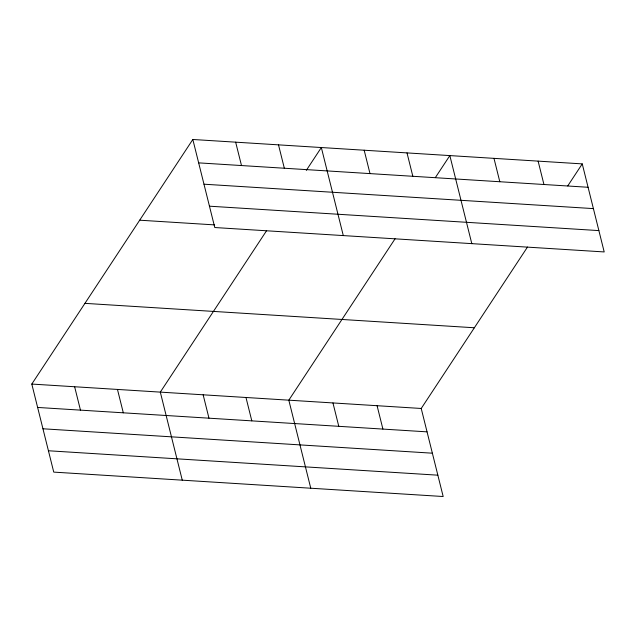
<?xml version="1.0" encoding="UTF-8"?>
<svg xmlns="http://www.w3.org/2000/svg" width="636" height="636" viewBox="0 0 636 636"><rect width="100%" height="100%" fill="white"/><g stroke="black" fill="none" stroke-linecap="round" stroke-linejoin="round"><path stroke-width="0.95" d="M527.498 247.046L421.223 408.471L443.173 496.517L53.75 472.111L31.8 384.065L192.827 139.483L582.25 163.889L604.2 251.935L214.777 227.529L192.827 139.483M266.587 230.693L160.312 392.118L182.262 480.164M306.306 170.369L321.339 147.536L343.289 235.582M395.099 238.754L288.816 400.171L310.765 488.217M435.35 177.603L449.843 155.597L471.801 243.636M567.757 185.903L582.25 163.889M198.655 162.864L588.077 187.27M203.981 184.202L593.396 208.608M209.459 206.191L598.881 230.598M139.689 220.199L214.65 224.898M84.938 303.356L474.361 327.763M31.8 384.065L421.223 408.471M37.627 407.445L427.05 431.852M42.946 428.783L432.369 453.19M48.431 450.765L437.846 475.179M538.112 161.123L543.947 184.504M493.981 158.356L499.809 181.737M407.008 152.91L412.836 176.283M364.174 150.223L370.001 173.604M377.084 405.704L382.912 429.085M278.504 144.857L284.332 168.23M332.954 402.938L338.781 426.319M235.662 142.17L241.497 165.551M245.981 397.492L251.808 420.865M203.146 394.805L208.974 418.186M117.469 389.431L123.305 412.812M74.635 386.752L80.462 410.125"/></g></svg>
